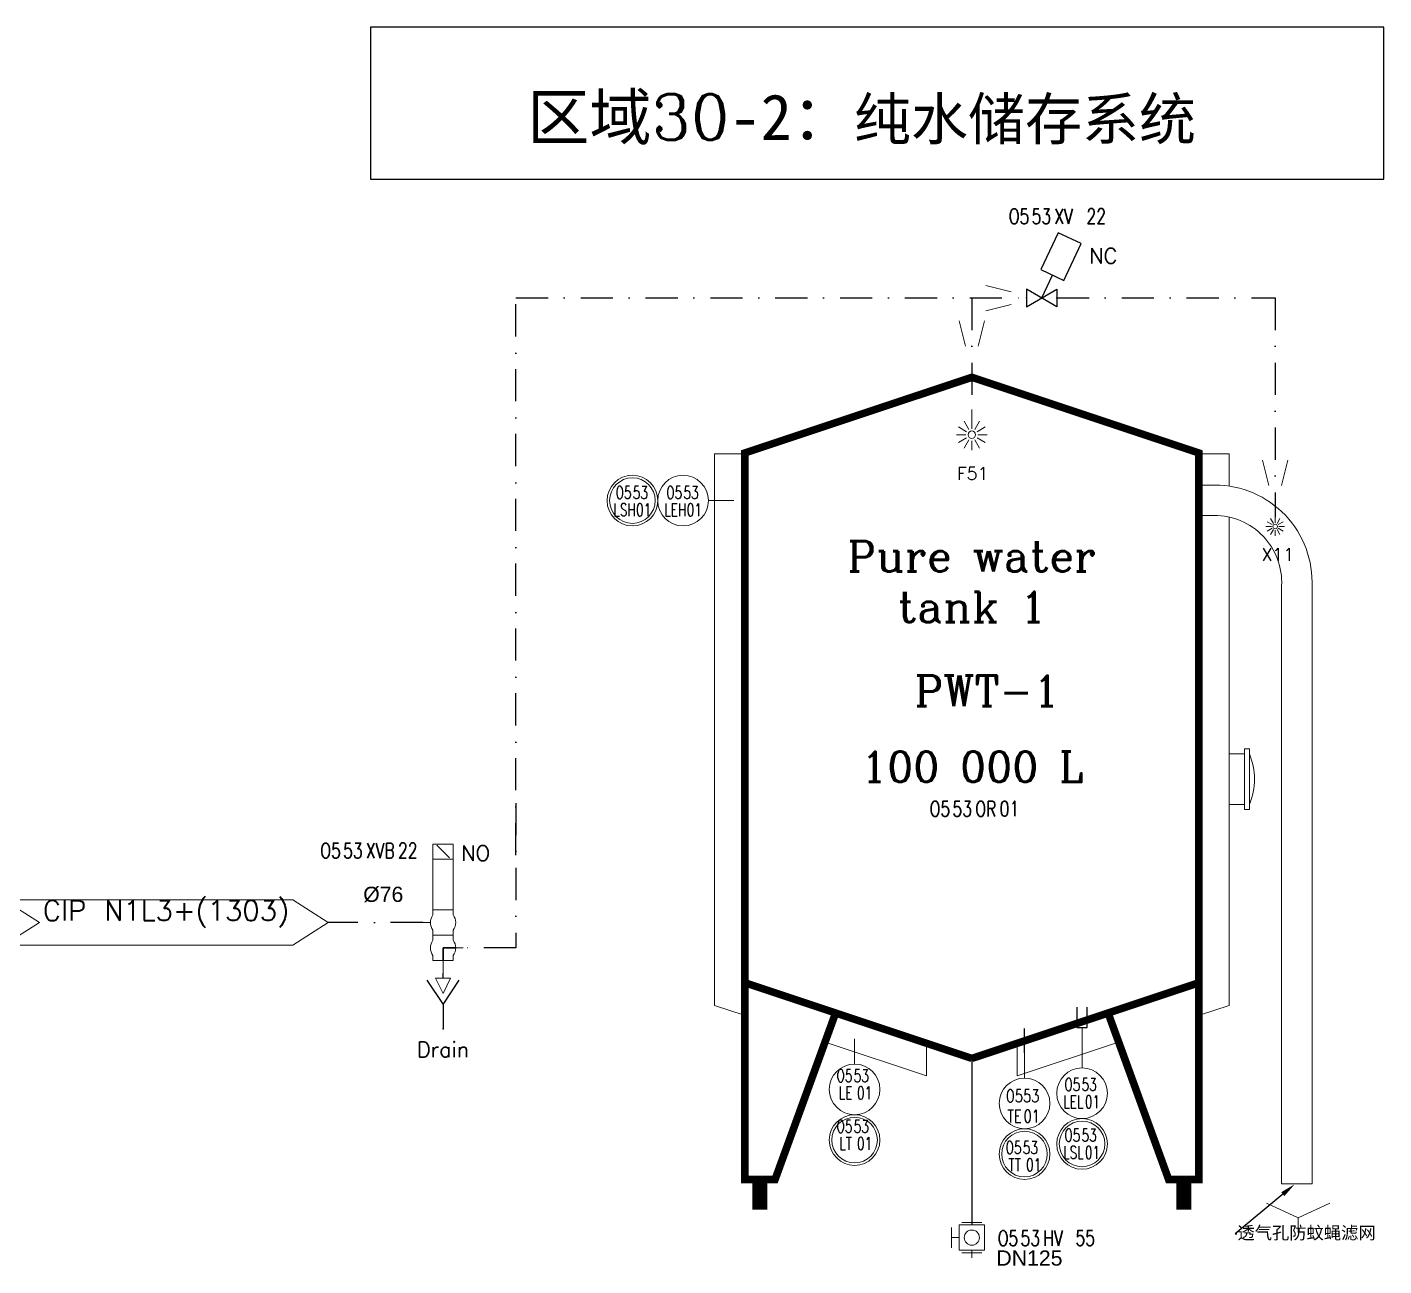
# Model space of a CAD drawing. Header units: inches. Extents: x 11759 to 13120, y 18809 to 19431.
# Drawn here: x 12583.2 to 12851, y 19169.3 to 19413.8 of the extents above; entities that cross this region are included whole.
import ezdxf
from ezdxf import colors
from ezdxf.entities.mleader import LeaderData, LeaderLine
from ezdxf.enums import TextEntityAlignment as Align
from ezdxf.math import Vec2, Vec3

# ---------------------------------------------------------------- set-up
doc = ezdxf.new("R2010")
doc.units = ezdxf.units.IN
doc.header["$MEASUREMENT"] = 0
doc.linetypes.add('DASHDOT2', pattern=[12.7, 6.35, -3.175, 0, -3.175])
for name, color, linetype, lineweight in [('31 Equipment', 7, 'Continuous', 9), ('33 Instruments Labels', 7, 'Continuous', 9), ('43 TXT English', 7, 'Continuous', 9), ('Text', 7, 'Continuous', 9)]:
    doc.layers.add(name, color=color, linetype=linetype, lineweight=lineweight)
for name, color, linetype in [('CUVERIE', 7, 'Continuous'), ('DIAMETRE', 7, 'Continuous'), ('MATERIEL-DIVERS', 7, 'Continuous'), ('POMPES-PROCESS', 7, 'Continuous'), ('REPERES', 7, 'Continuous'), ('techn-data', 7, 'Continuous'), ('TEXTES', 7, 'Continuous'), ('TUYAUTERIE-EAU', 5, 'Continuous'), ('TUYAUTERIE-EGOUT', 32, 'Continuous'), ('TUYAUTERIE-NEP', 4, 'DASHDOT2'), ('TXT_FR', 7, 'Continuous'), ('VANNES', 7, 'Continuous')]:
    doc.layers.add(name, color=color, linetype=linetype)
doc.layers.get('33 Instruments Labels').off()
doc.layers.get('REPERES').off()
doc.styles.add('ROMANC', font='romanc')
doc.styles.add('ROMANS', font='ROMANS.SHX')
doc.styles.get("Standard").update_dxf_attribs({"font": 'arial.ttf'})
doc.styles.add('USER1', font='TXT.SHX', dxfattribs={"bigfont": 'gbcbig.shx'})

# ---------------------------------------------------------------- blocks, each defined once
blk = doc.blocks.new('REPINS')
at = {"layer": 'TEXTES', "style": 'ROMANS', "width": 0.75}
for tag, p in [('ZONE', (-3.3, 1)), ('SOUSZONE', (0.1, 1)), ('NUM', (0.2, -3))]:
    blk.add_attdef(tag, p, '', height=2.5, dxfattribs=at)
blk.add_attdef('ELEMENT', text='', height=2.5, dxfattribs=at).set_placement((-0.2, -3), align=Align.RIGHT)
blk = doc.blocks.new('REPINS2')
at = {"layer": 'TEXTES', "style": 'ROMANS', "width": 0.7}
for tag, p in [('ZONE', (-3.35, 0.8)), ('SOUSZONE', (0.05, 0.8)), ('NUM', (0.7, -2.6))]:
    blk.add_attdef(tag, p, '', height=2.5, dxfattribs=at)
blk.add_attdef('ELEMENT', text='', height=2.5, dxfattribs=at).set_placement((-1.56, -2.59), align=Align.CENTER)
blk = doc.blocks.new('REPNORM1')
at = {"layer": 'TEXTES', "style": 'ROMANS', "width": 0.75}
for tag, p in [('ZONE', (-9.75, -1.25)), ('SOUSZONE', (-5.25, -1.25)), ('ELEMENT', (-0.75, -1.25)), ('NUM', (5.59, -1.22))]:
    blk.add_attdef(tag, p, '', height=3, dxfattribs=at)
blk = doc.blocks.new('APV-TNK-GEN-11')
at = {"layer": '31 Equipment', "color": 7}
for points, const_width in [([(-14.94, 21.58), (-21.58, 3.32), (-24.9, 3.32), (-24.9, 83), (0, 91.3), (24.9, 83), (24.9, 3.32), (21.58, 3.32), (14.94, 21.58)], 0.83), ([(-24.9, 24.9), (0, 16.6)], 0.83), ([(24.9, 24.9), (0, 16.6)], 0.83), ([(-23.24, 3.32), (-23.24, 0)], 1.66), ([(23.24, 3.32), (23.24, 0)], 1.66)]:
    blk.add_lwpolyline(points, dxfattribs=dict(at, const_width=const_width))
at = {"layer": '31 Equipment', "ltscale": 38}
blk.add_point((0, 16), dxfattribs=at)
blk = doc.blocks.new('APV-INS-M-L-LE1')
at = {"layer": '31 Equipment', "color": 7}
blk.add_line((0, -5), (0, -10), dxfattribs=at)
blk.add_circle((0, 0), 5, dxfattribs=at)
blk = doc.blocks.new('APV-INS-F-L-LS')
at = {"layer": '31 Equipment'}
for radius in [5, 4.5]:
    blk.add_circle((0, 0), radius, dxfattribs=at)
blk = doc.blocks.new('APV-TNK-ACC-MANHOLE-1')
at = {"layer": '31 Equipment'}
for p, q in [((-6, 3), (-6, 4)), ((-6, 4), (6, 4)), ((-6, 3), (6, 3)), ((-5, 0), (-5, 3)), ((5, 3), (5, 0)), ((6, 3), (6, 4))]:
    blk.add_line(p, q, dxfattribs=at)
blk.add_arc((0, -8), 13, 67.3801, 112.6199, dxfattribs=at)
blk = doc.blocks.new('APV-TNK-ACC-SPRAYBALL-1')
at = {"layer": '31 Equipment'}
for p, q in [((0, -3.81), (0, 0)), ((-0.6, -3.97), (-1.53, -2.35)), ((0.6, -3.97), (1.53, -2.35)), ((-1.19, -5), (-3.05, -5)), ((-1.03, -4.4), (-2.65, -3.47)), ((1.03, -4.4), (2.65, -3.47)), ((1.19, -5), (3.05, -5)), ((-1.03, -5.6), (-2.65, -6.53)), ((-0.6, -6.03), (-1.53, -7.65)), ((0, -6.19), (0, -8.05)), ((0.6, -6.03), (1.53, -7.65)), ((1.03, -5.6), (2.65, -6.53))]:
    blk.add_line(p, q, dxfattribs=at)
blk.add_circle((0, -5), 0.738, dxfattribs=at)
blk = doc.blocks.new('APV-FCE-GEN-REDCON-1')
at = {"layer": '31 Equipment', "color": 7}
for p, q in [((-2.5, 2.5), (2.5, 1.25)), ((2.5, 1.25), (2.5, 1.25)), ((2.5, -1.25), (-2.5, -2.5))]:
    blk.add_line(p, q, dxfattribs=at)
blk = doc.blocks.new('APV-VLV-SSEAT-SW43-41')
at = {"layer": '31 Equipment', "ltscale": 38}
for p, q in [((1.25, 20.25), (-1.25, 17.75)), ((-2, 7.5), (-2, 6.5)), ((2, 7.5), (2, 6.5)), ((-2, 2.5), (-2, 3.5)), ((2, 2.5), (2, 3.5)), ((2.5, 5), (4, 5)), ((-2.5, 0), (-4, 0)), ((-2, 2.5), (2, 2.5)), ((-2, 2.5), (-2, 1.5)), ((2, 2.5), (2, 1.5)), ((-2, -1.5), (-2, -2.5)), ((-2, -2.5), (2, -2.5)), ((0, -2.5), (0, -5)), ((2, -1.5), (2, -2.5))]:
    blk.add_line(p, q, dxfattribs=at)
at = {"layer": '31 Equipment', "lineweight": 30}
for p, q in [((0, 0), (-2.5, 0)), ((0, -2.5), (0, 0))]:
    blk.add_line(p, q, dxfattribs=at)
at = {"layer": '31 Equipment', "ltscale": 38}
for points in [[(-2, 17.5), (2, 17.5), (2, 20.5), (-2, 20.5)], [(-2, 7.5), (2, 7.5), (2, 17.5), (-2, 17.5)]]:
    blk.add_lwpolyline(points, close=True, dxfattribs=at)
for centre, start, end in [((0, 5), 143.1301, 216.8699), ((0, 5), 323.1301, 36.8699), ((0, 0), 143.1301, 216.8699), ((0, 0), 323.1301, 36.8699)]:
    blk.add_arc(centre, 2.5, start, end, dxfattribs=at)
blk = doc.blocks.new('EGOUT')
at = {"color": 7}
for p, q in [((-3.2, 9.61), (0, 4.81)), ((0, 4.81), (3.2, 9.61)), ((0, 4.81), (0, 0))]:
    blk.add_line(p, q, dxfattribs=at)
at = {"color": 7, "extrusion": (0, -1, 0)}
blk.add_point((0, 0), dxfattribs=at)
at = {"layer": 'POMPES-PROCESS', "style": 'ROMANS'}
blk.add_attdef('EGOUT', text='', height=3, dxfattribs=at).set_placement((0, -4), align=Align.MIDDLE)
blk = doc.blocks.new('APV-SIGN-ARW-FLOW-1')
at = {"layer": '31 Equipment'}
for p, q in [((-1.5, -1.5), (-1.5, 1.5)), ((-1.5, 1.5), (1.5, 0)), ((1.5, 0), (-1.5, -1.5))]:
    blk.add_line(p, q, dxfattribs=at)
blk = doc.blocks.new('APV-INS-F-L-LT')
at = {"layer": '31 Equipment'}
for radius in [5, 4.5]:
    blk.add_circle((0, 0), radius, dxfattribs=at)
blk = doc.blocks.new('APV-VLVM-BFLY-SVS-1')
at = {"layer": '31 Equipment', "ltscale": 38}
for p, q in [((-2, 4), (2, 4)), ((0, 2.5), (0, 4)), ((-2.5, 0), (-4, 0)), ((2.5, 2.5), (-2.5, 2.5)), ((-2.5, 2.5), (-2.5, -2.5)), ((2.5, -2.5), (2.5, 2.5)), ((2.5, 0), (4, 0)), ((-2.5, -2.5), (2.5, -2.5))]:
    blk.add_line(p, q, dxfattribs=at)
at = {"layer": '31 Equipment'}
for p, q in [((-3, 2), (-3, -2)), ((3, -2), (3, 2))]:
    blk.add_line(p, q, dxfattribs=at)
at = {"layer": '31 Equipment', "ltscale": 38}
blk.add_circle((0, 0), 1.5, dxfattribs=at)
blk = doc.blocks.new('APV-INS-M-L-LE2')
at = {"layer": '31 Equipment', "color": 7}
blk.add_line((5, 0), (13, 0), dxfattribs=at)
at = {"layer": '31 Equipment', "lineweight": 25}
blk.add_lwpolyline([(17, 1), (13, 1), (13, 0), (13, -1), (17, -1)], dxfattribs=at)
at = {"layer": '31 Equipment', "color": 7}
blk.add_circle((0, 0), 5, dxfattribs=at)
blk = doc.blocks.new('APV-INS-M-L-TE')
at = {"layer": '31 Equipment', "color": 7}
blk.add_line((0, -5), (0, -10), dxfattribs=at)
blk.add_circle((0, 0), 5, dxfattribs=at)
blk = doc.blocks.new('APV-INS-F-L-TT')
at = {"layer": '31 Equipment'}
for radius in [5, 4.5]:
    blk.add_circle((0, 0), radius, dxfattribs=at)
blk = doc.blocks.new('APV-SIGN-ARW-DWG-1')
at = {"layer": '31 Equipment'}
for p, q in [((-32, 4.49), (25, 4.49)), ((-32, 4.49), (-25, 0)), ((25, 4.49), (32, 0)), ((-25, 0), (-32, -4.49)), ((32, 0), (25, -4.49)), ((-32, -4.49), (25, -4.49))]:
    blk.add_line(p, q, dxfattribs=at)
at = {"layer": '31 Equipment', "style": 'ROMANS', "width": 0.8}
for tag, p in [('TEXT1', (0, 0.37)), ('TEXT2', (0, -3.63))]:
    blk.add_attdef(tag, text='', height=3, dxfattribs=at).set_placement(p, align=Align.CENTER)
blk = doc.blocks.new('VANNE SIEGE INCLINE')
at = {"color": 7}
for p, q in [((-3, 1.73), (-3, -1.73)), ((-3, -1.73), (3, 1.73)), ((3, -1.73), (-3, 1.73)), ((3, 1.73), (3, -1.73))]:
    blk.add_line(p, q, dxfattribs=at)
at = {"color": 7, "extrusion": (-1, 0, 0)}
blk.add_point((-3, 0), dxfattribs=at)
at = {"color": 7, "extrusion": (1, 0, 0)}
blk.add_point((3, 0), dxfattribs=at)
at = {"layer": 'VANNES'}
for p, q in [((3.23, 12.84), (-0.15, 5.59)), ((7.76, 10.73), (3.23, 12.84)), ((4.38, 3.47), (7.76, 10.73)), ((-0.15, 5.59), (4.38, 3.47)), ((0, 0), (2.11, 4.53))]:
    blk.add_line(p, q, dxfattribs=at)

msp = doc.modelspace()

# ---------------------------------------------------------------- linework, layer by layer
at = {"layer": '31 Equipment', "color": 7}
for p, q in [((12724.78, 19329.59), (12718.9, 19329.59)), ((12718.9, 19329.59), (12718.9, 19220.7)), ((12814.61, 19329.59), (12820.49, 19329.59)), ((12820.49, 19329.59), (12820.49, 19323.19)), ((12820.49, 19317.1), (12820.49, 19220.7)), ((12718.9, 19220.7), (12724.78, 19218.74)), ((12820.49, 19220.7), (12814.61, 19218.74)), ((12741.36, 19213.22), (12760.73, 19206.76)), ((12760.73, 19206.76), (12760.73, 19213.06)), ((12798.03, 19213.22), (12778.66, 19206.76)), ((12778.66, 19206.76), (12778.66, 19213.06))]:
    msp.add_line(p, q, dxfattribs=at)
at = {"layer": '31 Equipment'}
for p, q in [((12724.78, 19218.74), (12724.78, 19329.59)), ((12814.61, 19218.74), (12814.61, 19329.59)), ((12817.69, 19323.4), (12814.52, 19323.4)), ((12817.57, 19317.43), (12814.61, 19317.43)), ((12836.87, 19304.23), (12836.85, 19185.48)), ((12830.85, 19303.53), (12830.85, 19185.48)), ((12741.36, 19213.22), (12742.8, 19219.04)), ((12742.8, 19219.04), (12760.73, 19213.06)), ((12796.59, 19219.04), (12778.66, 19213.06)), ((12798.03, 19213.22), (12796.59, 19219.04)), ((12827.88, 19181.66), (12834.13, 19178.78)), ((12840.38, 19181.66), (12834.13, 19178.78)), ((12834.13, 19175.89), (12834.13, 19178.78))]:
    msp.add_line(p, q, dxfattribs=at)
for centre, radius, start in [((12817.69, 19304.22), 19.18, 357.1497), ((12817.57, 19304.13), 13.3, 357.4458)]:
    msp.add_arc(centre, radius, start, 90, dxfattribs=at)
at = {"layer": '31 Equipment', "ltscale": 38}
msp.add_point((12769.7, 19208.99), dxfattribs=at)
at = {"layer": 'CUVERIE'}
msp.add_line((12780.1, 19211.35), (12780.1, 19216.13), dxfattribs=at)
at = {"layer": 'MATERIEL-DIVERS'}
msp.add_lwpolyline([(12651.03, 19413.82), (12651.03, 19383.82), (12851.03, 19383.82), (12851.03, 19413.82)], close=True, dxfattribs=at)
at = {"layer": 'Text', "color": 1}
msp.add_line((12830.85, 19185.48), (12836.85, 19185.48), dxfattribs=at)
at = {"layer": 'TUYAUTERIE-EAU'}
msp.add_line((12769.7, 19210.23), (12769.7, 19177.35), dxfattribs=at)
at = {"layer": 'TUYAUTERIE-EGOUT'}
msp.add_line((12665.32, 19226.05), (12665.32, 19227.05), dxfattribs=at)
at = {"layer": 'TUYAUTERIE-NEP'}
for p, q in [((12679.7, 19360.35), (12780.5, 19360.35)), ((12679.7, 19250.35), (12679.7, 19360.35)), ((12769.7, 19360.35), (12769.7, 19338.35)), ((12786.5, 19360.35), (12829.58, 19360.35)), ((12829.58, 19360.35), (12829.58, 19317.08)), ((12679.7, 19260.64), (12679.7, 19232.05)), ((12661.32, 19237.05), (12642.65, 19237.05)), ((12661.32, 19237.05), (12642.65, 19237.05)), ((12679.7, 19232.05), (12669.32, 19232.05))]:
    msp.add_line(p, q, dxfattribs=at)

# ---------------------------------------------------------------- block references
at = {"layer": '33 Instruments Labels'}
for name, p in [('APV-TNK-ACC-SPRAYBALL-1', (12769.7, 19338.35)), ('APV-INS-F-L-LS', (12702.7, 19320.35)), ('APV-INS-F-L-LT', (12746.56, 19194.11)), ('APV-INS-F-L-TT', (12780.1, 19191.35))]:
    msp.add_blockref(name, p, dxfattribs=at)
for name, p, rotation in [('APV-INS-M-L-LE1', (12712.7, 19320.35), 90), ('APV-INS-M-L-LE2', (12791.45, 19203.35), 90), ('APV-INS-M-L-LE1', (12746.56, 19204.11), 180), ('APV-INS-M-L-TE', (12780.1, 19201.35), 180), ('APV-INS-F-L-LS', (12791.45, 19193.35), 270)]:
    msp.add_blockref(name, p, dxfattribs=dict(at, rotation=rotation))
at = {"layer": '33 Instruments Labels', "xscale": 0.6000000000000228, "yscale": 0.6000000000000228, "zscale": 0.6000000000000228}
msp.add_blockref('APV-TNK-ACC-SPRAYBALL-1', (12829.58, 19318.24), dxfattribs=at)
at = {"layer": 'CUVERIE', "xscale": 1.8, "yscale": 1.8, "zscale": 1.8}
msp.add_blockref('APV-TNK-GEN-11', (12769.7, 19180.35), dxfattribs=at)
at = {"layer": 'CUVERIE', "xscale": -1, "rotation": 270}
msp.add_blockref('APV-TNK-ACC-MANHOLE-1', (12820.49, 19265.35), dxfattribs=at)
at = {"layer": 'MATERIEL-DIVERS'}
msp.add_blockref('APV-FCE-GEN-REDCON-1', (12774.93, 19360.34), dxfattribs=at)
at = {"layer": 'MATERIEL-DIVERS', "xscale": -1, "rotation": 90}
msp.add_blockref('APV-FCE-GEN-REDCON-1', (12769.7, 19353.35), dxfattribs=at)
at = {"layer": 'MATERIEL-DIVERS', "rotation": 270}
for name, p in [('APV-FCE-GEN-REDCON-1', (12829.58, 19325.83)), ('APV-SIGN-ARW-FLOW-1', (12665.32, 19224.55))]:
    msp.add_blockref(name, p, dxfattribs=at)
at = {"layer": 'MATERIEL-DIVERS'}
ref = msp.add_blockref('APV-SIGN-ARW-DWG-1', (12610.64, 19237.05), dxfattribs=at)
ref.add_attrib('TEXT1', 'CIP N1L3+(1303)', dxfattribs={"layer": '31 Equipment', "height": 4, "style": 'USER1'}).set_placement((12610.64, 19237.42), align=Align.CENTER)
msp.add_blockref('EGOUT', (12665.32, 19216.05), dxfattribs=at).add_auto_attribs({'EGOUT': 'Drain'})
at = {"layer": 'REPERES'}
for name, p, values in [('REPNORM1', (12786.74, 19376.22), {'ZONE': 'O5', 'SOUSZONE': '53', 'ELEMENT': 'XV', 'NUM': '22'}), ('REPINS2', (12702.72, 19319.88), {'ZONE': 'O5', 'SOUSZONE': '53', 'NUM': '01', 'ELEMENT': 'LSH'}), ('REPINS2', (12712.72, 19319.88), {'ZONE': 'O5', 'SOUSZONE': '53', 'NUM': '01', 'ELEMENT': 'LEH'}), ('REPNORM1', (12650.84, 19251), {'ZONE': 'O5', 'SOUSZONE': '53', 'ELEMENT': 'XVB', 'NUM': '22'}), ('REPINS2', (12746.33, 19204.76), {'ZONE': 'O5', 'SOUSZONE': '53', 'NUM': '01', 'ELEMENT': 'LE'}), ('REPINS2', (12791.31, 19203.01), {'ZONE': 'O5', 'SOUSZONE': '53', 'NUM': '01', 'ELEMENT': 'LEL'}), ('REPINS', (12779.71, 19200.57), {'ZONE': 'O5', 'SOUSZONE': '53', 'ELEMENT': 'TE', 'NUM': '01'}), ('REPINS2', (12746.33, 19194.76), {'ZONE': 'O5', 'SOUSZONE': '53', 'NUM': '01', 'ELEMENT': 'LT'}), ('REPINS2', (12791.31, 19193.01), {'ZONE': 'O5', 'SOUSZONE': '53', 'NUM': '01', 'ELEMENT': 'LSL'}), ('REPINS2', (12779.71, 19190.57), {'ZONE': 'O5', 'SOUSZONE': '53', 'NUM': '01', 'ELEMENT': 'TT'}), ('REPNORM1', (12784.56, 19174.48), {'ZONE': 'O5', 'SOUSZONE': '53', 'ELEMENT': 'HV', 'NUM': '55'})]:
    msp.add_blockref(name, p, dxfattribs=at).add_auto_attribs(values)
ref = msp.add_blockref('REPNORM1', (12771.13, 19259.24), dxfattribs=at)
ref.add_attrib('ZONE', 'O5', (12761.38, 19257.99), dxfattribs={"layer": 'TEXTES', "height": 3, "style": 'ROMANS', "width": 0.75})
ref.add_attrib('SOUSZONE', '53', (12765.88, 19257.99), dxfattribs={"layer": 'TEXTES', "height": 3, "style": 'ROMANS', "width": 0.75})
ref.add_attrib('ELEMENT', 'OR', (12770.39, 19257.99), dxfattribs={"layer": 'TEXTES', "height": 3, "style": 'ROMANS', "width": 0.75})
ref.add_attrib('NUM', '01', (12775.19, 19258.02), dxfattribs={"layer": 'TEXTES', "height": 3, "style": 'ROMANS', "width": 0.75})
at = {"layer": 'VANNES'}
msp.add_blockref('VANNE SIEGE INCLINE', (12783.5, 19360.35), dxfattribs=at)
at = {"layer": 'VANNES', "xscale": -1}
msp.add_blockref('APV-VLV-SSEAT-SW43-41', (12665.32, 19232.05), dxfattribs=at)
at = {"layer": 'VANNES', "rotation": 90.0001520394956}
msp.add_blockref('APV-VLVM-BFLY-SVS-1', (12769.7, 19174.85), dxfattribs=at)

# ---------------------------------------------------------------- texts
at = {"layer": 'DIAMETRE'}
for s, p in [('%%C76', (12649.56, 19241.12)), ('DN125', (12774.55, 19169.32))]:
    msp.add_text(s, height=3, dxfattribs=at).set_placement(p)
at = {"layer": 'techn-data', "style": 'ROMANS'}
for s, p in [('F51', (12769.86, 19325.72)), ('X11', (12830.09, 19309.73))]:
    msp.add_text(s, height=2.5, dxfattribs=at).set_placement(p, align=Align.MIDDLE_CENTER)
at = {"layer": 'TEXTES', "style": 'ROMANS'}
for s, p in [('NC', (12792.89, 19367.16)), ('NO', (12668.92, 19249.25))]:
    msp.add_text(s, height=3, dxfattribs=at).set_placement(p)
at = {"layer": 'TXT_FR', "attachment_point": 5, "style": 'ROMANC'}
for s, insert, char_height, width in [('{\\fSimSun|b0|i0|c134|p2;区域}30{\\fSimSun|b0|i0|c134|p2;-2：\\H0.91667x;纯水储存系统}', (12747.94, 19395.58), 9, 294.206), ('Pure water\\Ptank 1', (12769.7, 19304.35), 6, 112.5), ('\\PPWT-1', (12772.68, 19287.79), 6, 112.5), ('{\\Fromanc|c134;10}0 000 L', (12769.7, 19267.8), 6, 112.5)]:
    msp.add_mtext(s, dxfattribs=dict(at, insert=insert, char_height=char_height, width=width))

# ---------------------------------------------------------------- leaders
at = {"layer": '43 TXT English', "color": 1}
ml = msp.add_multileader_mtext('Standard', dxfattribs=at)
ml.set_content('{\\fSimSun|b0|i0|c134|p2;透气孔防蚊蝇滤网}', color=1)
ml.set_leader_properties()
ml.build(insert=Vec2(0, 0))
ml.multileader.update_dxf_attribs({"dogleg_length": 0.36, "arrow_head_size": 3})
ctx = ml.context
ctx.base_point, ctx.char_height, ctx.arrow_head_size, ctx.landing_gap_size, ctx.plane_origin = Vec3(12822.04, 19175.61), 2.5, 3, 0.09, Vec3(12833.4, 19185.36)
notes = []
notes.append((ctx, [(0, (1, 1, 0), (12821.68, 19175.61), (1, 0), 0.36, [(0, [(12833.4, 19185.36)], 0, [])])]))
ctx.mtext.insert, ctx.mtext.flow_direction = Vec3(12822.13, 19177.05), 5
for ctx, leaders in notes:
    for number, flags, end, landing, length, lines in leaders:
        leader = LeaderData()
        leader.index, (leader.has_last_leader_line, leader.has_dogleg_vector, leader.attachment_direction) = number, flags
        leader.last_leader_point, leader.dogleg_vector, leader.dogleg_length = Vec3(end), Vec3(landing), length
        for number, points, colour, breaks in lines:
            line = LeaderLine()
            line.index, line.vertices, line.color, line.breaks = number, Vec3.list(points), colors.encode_raw_color(colour), breaks
            leader.lines.append(line)
        ctx.leaders.append(leader)

doc.saveas('drawing.dxf')
